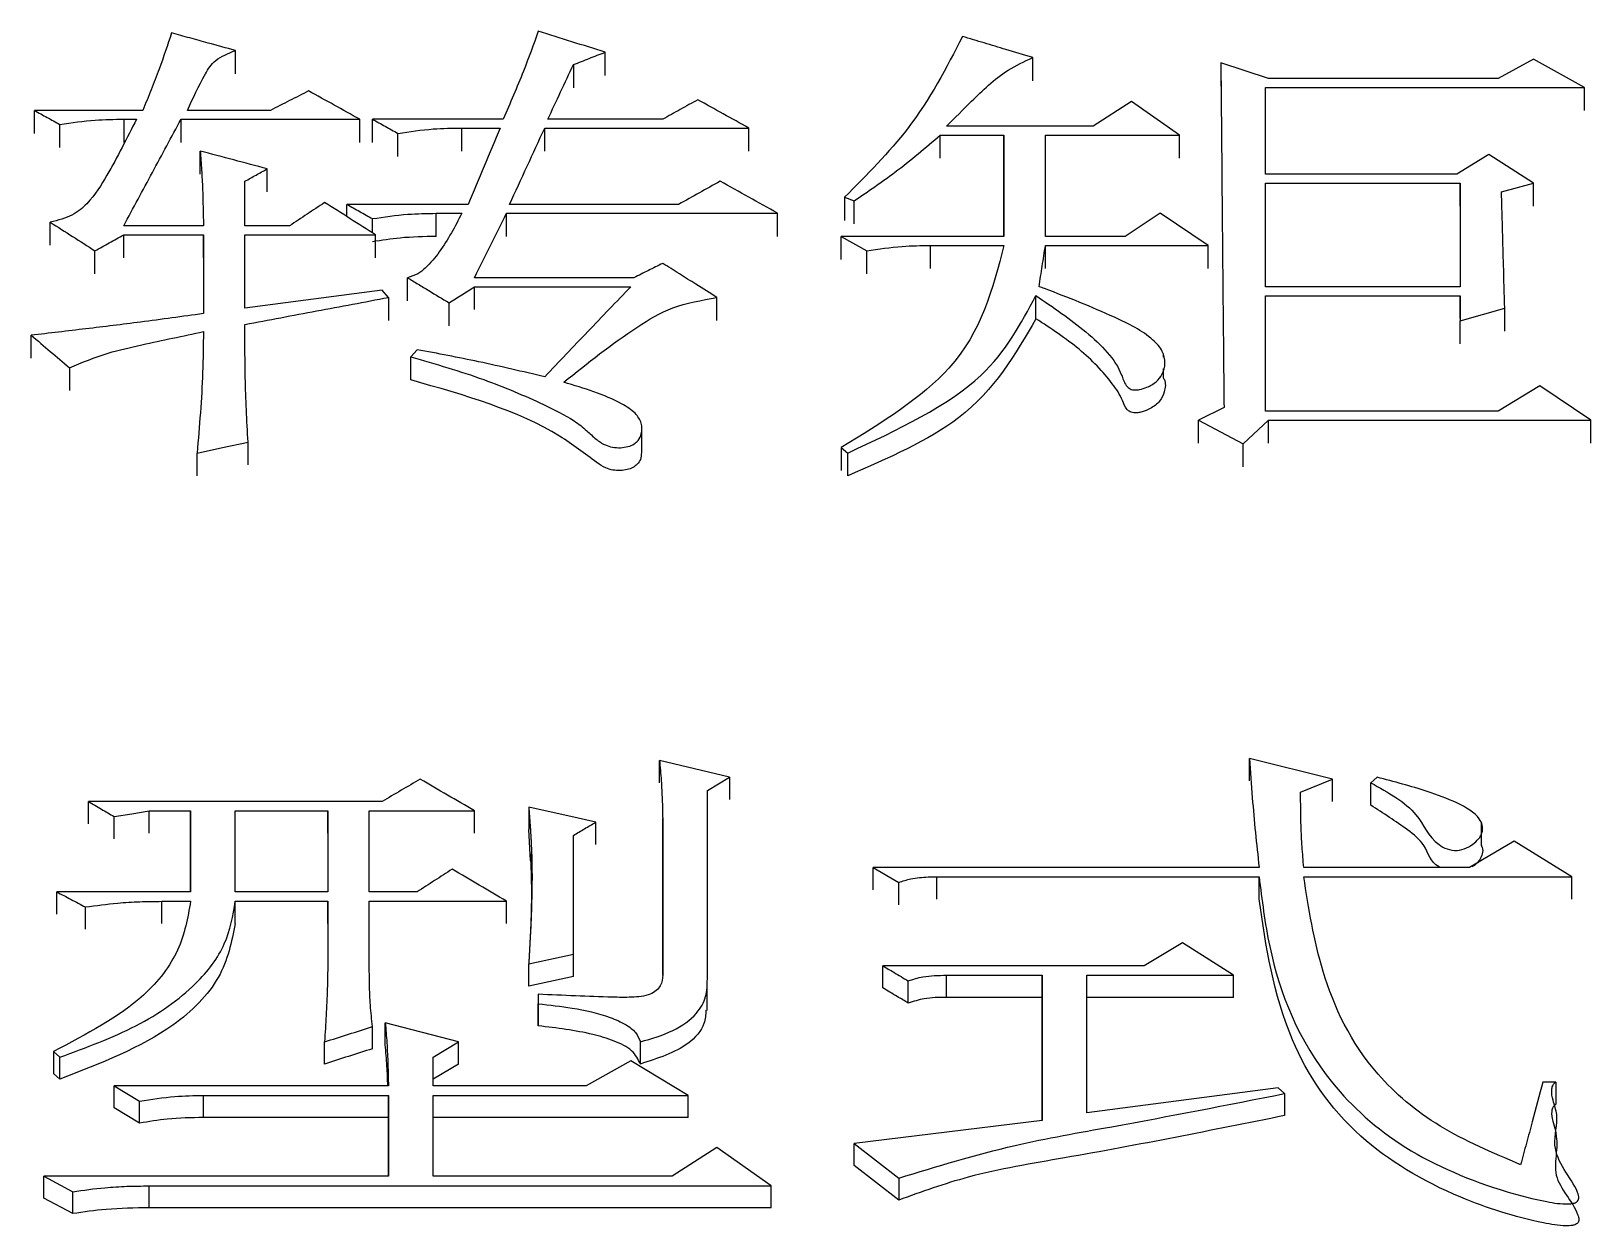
# Model space of a CAD drawing. Header units: millimetres. Extents: x 2003 to 4439, y 563 to 2285.
# Drawn here: x 2513.64 to 2518.93, y 2095.82 to 2099.87 of the extents above; entities that cross this region are included whole.
import ezdxf

# ---------------------------------------------------------------- set-up
doc = ezdxf.new("R2010")
doc.units = ezdxf.units.MM

msp = doc.modelspace()

# ---------------------------------------------------------------- linework, layer by layer
at = {"color": 7, "linetype": 'Continuous', "lineweight": 25}
for p, q in [((2514.3334, 2099.7246), (2514.3334, 2099.8034)), ((2515.5881, 2099.7186), (2515.5881, 2099.7975)), ((2515.48, 2099.7557), (2515.48, 2099.6769)), ((2517.0377, 2099.7007), (2517.0377, 2099.7795)), ((2517.8381, 2099.7079), (2517.6759, 2099.7616)), ((2517.6759, 2099.7616), (2517.6759, 2099.6829)), ((2518.736, 2099.7736), (2518.617, 2099.7079)), ((2518.909, 2099.678), (2518.736, 2099.7736)), ((2518.617, 2099.7079), (2517.8381, 2099.7079)), ((2517.373, 2099.6301), (2517.2432, 2099.5462)), ((2517.5353, 2099.5162), (2517.373, 2099.6301)), ((2517.8273, 2099.678), (2518.909, 2099.678)), ((2517.8273, 2099.3838), (2517.8273, 2099.678)), ((2518.909, 2099.5993), (2518.909, 2099.678)), ((2514.0196, 2099.6002), (2513.6518, 2099.6002)), ((2513.6518, 2099.5216), (2513.6518, 2099.6002)), ((2514.4523, 2099.6002), (2514.1711, 2099.6002)), ((2513.7384, 2099.4737), (2513.7384, 2099.5523)), ((2513.9547, 2099.5702), (2513.998, 2099.5702)), ((2513.9547, 2099.5702), (2513.9547, 2099.4917)), ((2514.1494, 2099.5702), (2514.7552, 2099.5702)), ((2514.7552, 2099.4917), (2514.7552, 2099.5702)), ((2515.242, 2099.5702), (2514.7985, 2099.5702)), ((2514.885, 2099.4437), (2514.885, 2099.5222)), ((2515.1013, 2099.5402), (2515.2312, 2099.5402)), ((2515.1013, 2099.4617), (2515.1013, 2099.5402)), ((2515.3826, 2099.5402), (2516.0749, 2099.5402)), ((2515.7828, 2099.5702), (2515.3934, 2099.5702)), ((2516.0749, 2099.4617), (2516.0749, 2099.5402)), ((2517.2432, 2099.5462), (2516.7456, 2099.5462)), ((2516.724, 2099.5162), (2516.9403, 2099.5162)), ((2516.724, 2099.4377), (2516.724, 2099.5162)), ((2516.9403, 2099.5162), (2516.9403, 2099.1722)), ((2516.9403, 2099.4377), (2516.9403, 2099.5162)), ((2517.0809, 2099.5162), (2517.5353, 2099.5162)), ((2517.0809, 2099.1722), (2517.0809, 2099.5162)), ((2517.5353, 2099.4377), (2517.5353, 2099.5162)), ((2514.2143, 2099.3837), (2514.2143, 2099.4621)), ((2516.9403, 2099.1722), (2516.9403, 2099.4372)), ((2518.5845, 2099.45), (2518.4764, 2099.3838)), ((2518.736, 2099.3536), (2518.5845, 2099.45)), ((2514.4415, 2099.3235), (2514.4415, 2099.4019)), ((2518.4764, 2099.3838), (2517.8273, 2099.3838)), ((2514.3658, 2099.2086), (2514.3658, 2099.3597)), ((2517.8273, 2099.3536), (2518.4872, 2099.3536)), ((2517.8273, 2099.002), (2517.8273, 2099.3536)), ((2518.4872, 2099.3536), (2518.4872, 2099.002)), ((2518.4872, 2099.2753), (2518.4872, 2099.3536)), ((2518.6278, 2099.3234), (2518.736, 2099.3536)), ((2518.736, 2099.2753), (2518.736, 2099.3536)), ((2515.123, 2099.2812), (2514.7119, 2099.2812)), ((2514.7119, 2099.2396), (2514.7119, 2099.2812)), ((2515.8369, 2099.2812), (2515.2636, 2099.2812)), ((2516.3994, 2099.3053), (2516.4319, 2099.2932)), ((2516.4319, 2099.215), (2516.4319, 2099.2932)), ((2513.7059, 2099.1426), (2513.7059, 2099.2207)), ((2514.2252, 2099.2086), (2513.9547, 2099.2086)), ((2514.5172, 2099.2086), (2514.3658, 2099.2086)), ((2514.7985, 2099.1851), (2514.7985, 2099.2328)), ((2515.0148, 2099.2509), (2515.1014, 2099.2509)), ((2515.0148, 2099.1728), (2515.0148, 2099.2509)), ((2515.2528, 2099.2509), (2516.1723, 2099.2509)), ((2515.2528, 2099.1727), (2515.2528, 2099.2509)), ((2516.1723, 2099.1727), (2516.1723, 2099.2509)), ((2517.4703, 2099.2509), (2517.3514, 2099.1722)), ((2517.6326, 2099.1418), (2517.4703, 2099.2509)), ((2513.9547, 2099.1783), (2514.2252, 2099.1783)), ((2513.9547, 2099.1002), (2513.9547, 2099.1783)), ((2514.2252, 2099.1783), (2514.2252, 2098.9106)), ((2514.2252, 2099.1002), (2514.2252, 2099.1783)), ((2514.3658, 2099.1783), (2514.8093, 2099.1783)), ((2514.3658, 2098.9289), (2514.3658, 2099.1783)), ((2514.8093, 2099.1002), (2514.8093, 2099.1783)), ((2516.3886, 2099.1722), (2516.4752, 2099.1236)), ((2516.9403, 2099.1722), (2516.3886, 2099.1722)), ((2517.3514, 2099.1722), (2517.0809, 2099.1722)), ((2513.8574, 2099.0456), (2513.8574, 2099.1237)), ((2516.4752, 2099.0456), (2516.4752, 2099.1236)), ((2516.6915, 2099.1418), (2516.9403, 2099.1418)), ((2516.6915, 2099.0638), (2516.6915, 2099.1418)), ((2517.0809, 2099.1418), (2517.6326, 2099.1418)), ((2517.6326, 2099.0638), (2517.6326, 2099.1418)), ((2514.9174, 2098.9542), (2514.9174, 2099.0325)), ((2515.6855, 2099.0325), (2515.1446, 2099.0325)), ((2515.1446, 2099.002), (2515.6747, 2099.002)), ((2518.4872, 2099.002), (2517.8273, 2099.002)), ((2514.8526, 2098.9655), (2514.8309, 2098.9899)), ((2514.8526, 2098.9655), (2514.8526, 2098.8876)), ((2515.0581, 2098.8694), (2515.0581, 2098.9472)), ((2515.9668, 2098.8876), (2515.9668, 2098.9654)), ((2517.0485, 2098.8934), (2517.0485, 2098.9717)), ((2517.8273, 2098.9715), (2518.4872, 2098.9715)), ((2517.8273, 2098.5794), (2517.8273, 2098.9715)), ((2518.4872, 2098.9715), (2518.4872, 2098.8861)), ((2518.4872, 2098.8937), (2518.4872, 2098.9715)), ((2518.4872, 2098.8861), (2518.6386, 2098.9288)), ((2518.6386, 2098.851), (2518.6386, 2098.9288)), ((2513.641, 2098.7595), (2513.641, 2098.8372)), ((2518.4872, 2098.8083), (2518.4872, 2098.8861)), ((2514.9499, 2098.7883), (2514.9283, 2098.7638)), ((2517.4815, 2098.7632), (2517.4815, 2098.7725)), ((2513.7707, 2098.7271), (2513.7707, 2098.6496)), ((2517.4815, 2098.6944), (2517.4815, 2098.724)), ((2518.7576, 2098.6655), (2518.617, 2098.5794)), ((2518.9307, 2098.5486), (2518.7576, 2098.6655)), ((2517.6867, 2098.5917), (2517.6002, 2098.5486)), ((2518.617, 2098.5794), (2517.8273, 2098.5794)), ((2515.7123, 2098.4392), (2515.7123, 2098.517)), ((2517.6002, 2098.4713), (2517.6002, 2098.5486)), ((2517.6002, 2098.5486), (2517.7516, 2098.4684)), ((2517.7516, 2098.4684), (2517.8381, 2098.5486)), ((2517.8381, 2098.4713), (2517.8381, 2098.5486)), ((2517.8381, 2098.5486), (2518.9307, 2098.5486)), ((2518.9307, 2098.4712), (2518.9307, 2098.5486)), ((2514.3766, 2098.3974), (2514.3766, 2098.4746)), ((2517.7516, 2098.3911), (2517.7516, 2098.4684)), ((2514.2035, 2098.3603), (2514.2035, 2098.4376)), ((2516.3886, 2098.4561), (2516.4103, 2098.4376)), ((2516.4103, 2098.3603), (2516.4103, 2098.4376)), ((2516.01, 2097.3376), (2515.772, 2097.3947)), ((2515.772, 2097.3186), (2515.772, 2097.3947)), ((2518.0545, 2097.3312), (2517.7732, 2097.401)), ((2517.7732, 2097.3249), (2517.7732, 2097.401)), ((2515.9343, 2097.2931), (2516.01, 2097.3376)), ((2516.01, 2097.3376), (2516.01, 2097.2616)), ((2517.9463, 2097.2868), (2518.0545, 2097.3312)), ((2518.0545, 2097.2552), (2518.0545, 2097.3312)), ((2518.1843, 2097.2424), (2518.1843, 2097.3185)), ((2515.9343, 2096.6529), (2515.9343, 2097.2931)), ((2513.9223, 2097.1282), (2513.9223, 2097.2041)), ((2514.0413, 2097.2232), (2514.1819, 2097.2232)), ((2514.0413, 2097.1473), (2514.0413, 2097.2232)), ((2514.1819, 2097.2232), (2514.1819, 2096.9486)), ((2514.1819, 2097.1473), (2514.1819, 2097.2232)), ((2514.3333, 2097.2232), (2514.647, 2097.2232)), ((2514.3333, 2096.9486), (2514.3333, 2097.2232)), ((2514.647, 2097.2232), (2514.6471, 2096.9486)), ((2514.647, 2097.1473), (2514.647, 2097.2232)), ((2514.7877, 2097.2232), (2515.1446, 2097.2232)), ((2514.7877, 2096.9486), (2514.7877, 2097.2232)), ((2515.1446, 2097.1473), (2515.1446, 2097.2232)), ((2515.3285, 2097.2359), (2515.3285, 2097.1599)), ((2515.7829, 2097.1977), (2515.7829, 2096.6658)), ((2515.7829, 2097.1218), (2515.7829, 2097.1977)), ((2514.1819, 2096.9486), (2514.1819, 2097.1472)), ((2515.3343, 2097.0556), (2515.3285, 2097.1599)), ((2515.5557, 2097.1091), (2515.5557, 2097.185)), ((2518.5603, 2097.1061), (2518.5603, 2097.1824)), ((2515.7829, 2096.6658), (2515.7829, 2097.1218)), ((2518.6711, 2097.1212), (2518.5196, 2097.0318)), ((2518.8658, 2096.9998), (2518.6711, 2097.1212)), ((2516.4968, 2097.0318), (2516.5833, 2096.9806)), ((2517.8057, 2097.0318), (2516.4968, 2097.0318)), ((2516.4968, 2096.9561), (2516.4968, 2097.0318)), ((2516.7132, 2096.9998), (2517.8057, 2096.9998)), ((2516.7132, 2096.9242), (2516.7132, 2096.9998)), ((2517.8057, 2096.9241), (2517.8057, 2096.9998)), ((2518.5196, 2097.0318), (2517.9571, 2097.0318)), ((2517.9572, 2096.9998), (2518.8658, 2096.9998)), ((2518.8658, 2096.9241), (2518.8658, 2096.9998)), ((2514.1819, 2096.9486), (2513.7276, 2096.9486)), ((2513.7276, 2096.873), (2513.7276, 2096.9486)), ((2514.6471, 2096.9486), (2514.3333, 2096.9486)), ((2514.9499, 2096.9486), (2514.7877, 2096.9486)), ((2516.5833, 2096.905), (2516.5833, 2096.9806)), ((2513.8249, 2096.8218), (2513.8249, 2096.8973)), ((2514.0846, 2096.9166), (2514.1819, 2096.9166)), ((2514.0846, 2096.841), (2514.0846, 2096.9166)), ((2514.3333, 2096.9166), (2514.6471, 2096.9166)), ((2514.3333, 2096.841), (2514.3333, 2096.9166)), ((2514.6471, 2096.9166), (2514.6471, 2096.7045)), ((2514.6471, 2096.841), (2514.6471, 2096.9166)), ((2514.7877, 2096.9166), (2515.2528, 2096.9166)), ((2514.7877, 2096.7045), (2514.7877, 2096.9166)), ((2515.2528, 2096.841), (2515.2528, 2096.9166)), ((2517.5461, 2096.7753), (2517.4163, 2096.698)), ((2517.7192, 2096.6658), (2517.5461, 2096.7753)), ((2515.3285, 2096.7045), (2515.48, 2096.7367)), ((2515.48, 2096.6613), (2515.48, 2096.7367)), ((2515.3285, 2096.6292), (2515.3285, 2096.7045)), ((2516.5293, 2096.6227), (2516.5293, 2096.698)), ((2516.7456, 2096.6658), (2517.0701, 2096.6658)), ((2516.7456, 2096.5906), (2516.7456, 2096.6658)), ((2517.0701, 2096.6658), (2517.0701, 2096.1731)), ((2517.0701, 2096.5906), (2517.0701, 2096.6658)), ((2517.2216, 2096.6658), (2517.7192, 2096.6658)), ((2517.2216, 2096.1992), (2517.2216, 2096.6658)), ((2517.7192, 2096.5905), (2517.7192, 2096.6658)), ((2515.48, 2096.6613), (2515.3285, 2096.6292)), ((2515.9337, 2096.5465), (2515.9337, 2096.6217)), ((2515.361, 2096.6013), (2515.361, 2096.569)), ((2515.361, 2096.6013), (2515.361, 2096.5261)), ((2515.361, 2096.4939), (2515.361, 2096.569)), ((2517.0701, 2096.5906), (2516.7456, 2096.5906)), ((2517.0701, 2096.1731), (2517.0701, 2096.5906)), ((2517.7192, 2096.5905), (2517.2216, 2096.5906)), ((2514.7985, 2096.4164), (2514.7985, 2096.4914)), ((2515.0906, 2096.4396), (2514.8418, 2096.5044)), ((2514.8418, 2096.4293), (2514.8418, 2096.5044)), ((2513.7168, 2096.4072), (2513.7384, 2096.3878)), ((2513.7168, 2096.4072), (2513.7168, 2096.3323)), ((2514.6362, 2096.3646), (2514.6362, 2096.4396)), ((2515.004, 2096.3877), (2515.0906, 2096.4396)), ((2515.0906, 2096.3646), (2515.0906, 2096.4396)), ((2515.7072, 2096.3646), (2515.7072, 2096.4396)), ((2515.004, 2096.2903), (2515.004, 2096.3877)), ((2515.0906, 2096.3646), (2515.004, 2096.3128)), ((2515.6747, 2096.3748), (2515.5233, 2096.2903)), ((2515.8694, 2096.2578), (2515.6747, 2096.3748)), ((2518.8117, 2096.3033), (2518.7685, 2096.3033)), ((2518.8117, 2096.3033), (2518.8117, 2096.2285)), ((2513.9223, 2096.2903), (2514.0088, 2096.2383)), ((2514.8526, 2096.2903), (2513.9223, 2096.2903)), ((2514.2252, 2096.2578), (2514.8526, 2096.2578)), ((2514.2252, 2096.1831), (2514.2252, 2096.2578)), ((2514.8526, 2096.2578), (2514.8526, 2095.9837)), ((2514.8526, 2096.1831), (2514.8526, 2096.2578)), ((2515.5233, 2096.2903), (2515.004, 2096.2903)), ((2515.004, 2096.2578), (2515.8694, 2096.2578)), ((2515.004, 2095.9837), (2515.004, 2096.2578)), ((2515.8694, 2096.1831), (2515.8694, 2096.2578)), ((2517.8706, 2096.2838), (2517.2216, 2096.1992)), ((2517.8923, 2096.2643), (2517.8706, 2096.2838)), ((2517.8923, 2096.2643), (2517.8923, 2096.1895)), ((2514.0088, 2096.1636), (2513.9223, 2096.2156)), ((2514.0088, 2096.1636), (2514.0088, 2096.2383)), ((2514.8526, 2096.1831), (2514.2252, 2096.1831)), ((2514.8526, 2095.9837), (2514.8526, 2096.1831)), ((2515.8694, 2096.1831), (2515.004, 2096.1831)), ((2517.0701, 2096.1731), (2516.4319, 2096.0948)), ((2516.4319, 2096.0203), (2516.4319, 2096.0948)), ((2516.4319, 2096.0948), (2516.5833, 2095.9772)), ((2515.9668, 2096.0818), (2515.8153, 2095.9837)), ((2516.1507, 2095.951), (2515.9668, 2096.0818)), ((2513.6843, 2095.9837), (2513.7817, 2095.9314)), ((2514.8526, 2095.9837), (2513.6843, 2095.9837)), ((2515.8153, 2095.9837), (2515.004, 2095.9837)), ((2516.5833, 2095.9028), (2516.4319, 2096.0203)), ((2513.7817, 2095.857), (2513.7817, 2095.9314)), ((2514.0413, 2095.8767), (2514.0413, 2095.951)), ((2514.0413, 2095.951), (2516.1507, 2095.951)), ((2516.1507, 2095.8767), (2516.1507, 2095.951)), ((2516.5833, 2095.9772), (2516.5833, 2095.9028)), ((2513.7817, 2095.857), (2513.6843, 2095.9094)), ((2516.1507, 2095.8767), (2514.0413, 2095.8767))]:
    msp.add_line(p, q, dxfattribs=at)
at = {"color": 7, "linetype": 'Continuous', "lineweight": 25, "flags": 128}
for points in [[(2514.1494, 2099.4917), (2514.1494, 2099.5112), (2514.1494, 2099.5312), (2514.1494, 2099.5702)], [(2514.7985, 2099.4917), (2514.7985, 2099.5112), (2514.7985, 2099.5311), (2514.7985, 2099.5702)], [(2515.3826, 2099.4617), (2515.3826, 2099.4812), (2515.3826, 2099.5011), (2515.3826, 2099.5402)], [(2516.3994, 2099.3053), (2516.3994, 2099.275), (2516.3994, 2099.2508), (2516.3994, 2099.2271)], [(2516.3886, 2099.0941), (2516.3886, 2099.1133), (2516.3886, 2099.1329), (2516.3886, 2099.1722)], [(2517.0809, 2099.0638), (2517.0809, 2099.0835), (2517.0809, 2099.1037), (2517.0809, 2099.1418)], [(2515.1446, 2098.9241), (2515.1446, 2098.9435), (2515.1446, 2098.9633), (2515.1446, 2099.002)], [(2514.8309, 2098.9899), (2514.5984, 2098.9594), (2514.3658, 2098.9289)], [(2514.9283, 2098.6861), (2514.9283, 2098.7053), (2514.9283, 2098.7248), (2514.9283, 2098.7443), (2514.9283, 2098.7638)], [(2514.2035, 2098.4376), (2514.2901, 2098.4561), (2514.3766, 2098.4746)], [(2516.3886, 2098.4561), (2516.3886, 2098.4278), (2516.3886, 2098.4032), (2516.3886, 2098.3788)], [(2518.2059, 2097.3376), (2518.1951, 2097.3281), (2518.1843, 2097.3185)], [(2514.8309, 2097.255), (2514.3333, 2097.255), (2513.8358, 2097.255)], [(2513.8358, 2097.1791), (2513.8358, 2097.198), (2513.8358, 2097.217), (2513.8358, 2097.255)], [(2513.9223, 2097.2041), (2513.9818, 2097.2136), (2514.0413, 2097.2232)], [(2515.5557, 2097.185), (2515.4612, 2097.2062), (2515.3949, 2097.221), (2515.3285, 2097.2359)], [(2517.4163, 2096.698), (2516.9728, 2096.698), (2516.5293, 2096.698)], [(2516.6158, 2096.5712), (2516.6158, 2096.6089), (2516.6158, 2096.6465)], [(2513.7384, 2096.3129), (2513.7384, 2096.3406), (2513.7384, 2096.3642), (2513.7384, 2096.3878)], [(2513.7168, 2096.3323), (2513.7276, 2096.3226), (2513.7384, 2096.3129)], [(2513.9223, 2096.2156), (2513.9223, 2096.2343), (2513.9223, 2096.253), (2513.9223, 2096.2903)], [(2513.6843, 2095.9094), (2513.6843, 2095.928), (2513.6843, 2095.9466), (2513.6843, 2095.9837)]]:
    msp.add_lwpolyline(points, dxfattribs=at)
at = {"color": 7, "linetype": 'Continuous', "lineweight": 25}
for points, knots in [([(2514.117, 2099.863), (2514.1035, 2099.8221), (2514.0823, 2099.7578), (2514.0482, 2099.6704), (2514.0291, 2099.6236), (2514.0196, 2099.6002)], [0, 0, 0, 0, 0.465077, 0.732515, 1, 1, 1, 1]), ([(2514.3334, 2099.8034), (2514.3027, 2099.8119), (2514.2513, 2099.826), (2514.1792, 2099.8459), (2514.1377, 2099.8573), (2514.117, 2099.863)], [0, 0, 0, 0, 0.425233, 0.712616, 1, 1, 1, 1]), ([(2515.361, 2099.8689), (2515.3446, 2099.8238), (2515.3184, 2099.7514), (2515.2771, 2099.6519), (2515.2537, 2099.5975), (2515.242, 2099.5702)], [0, 0, 0, 0, 0.452168, 0.726066, 1, 1, 1, 1]), ([(2515.5881, 2099.7975), (2515.5503, 2099.8094), (2515.4746, 2099.8332), (2515.3988, 2099.857), (2515.361, 2099.8689)], [0, 0, 0, 0, 0.499999, 1, 1, 1, 1]), ([(2516.7995, 2099.8511), (2516.745, 2099.7447), (2516.647, 2099.5538), (2516.4754, 2099.3816), (2516.3994, 2099.3053)], [0, 0, 0, 0, 0.556947, 1, 1, 1, 1]), ([(2517.0377, 2099.7795), (2517.0075, 2099.7886), (2516.9527, 2099.8051), (2516.8733, 2099.8289), (2516.8242, 2099.8437), (2516.7996, 2099.8511)], [0, 0, 0, 0, 0.380374, 0.690187, 1, 1, 1, 1]), ([(2514.1711, 2099.6002), (2514.1898, 2099.6413), (2514.216, 2099.6986), (2514.2609, 2099.7737), (2514.309, 2099.7934), (2514.3334, 2099.8034)], [0, 0, 0, 0, 0.554938, 0.774738, 1, 1, 1, 1]), ([(2515.48, 2099.7557), (2515.498, 2099.7627), (2515.534, 2099.7766), (2515.5701, 2099.7905), (2515.5881, 2099.7975)], [0, 0, 0, 0, 0.499998, 1, 1, 1, 1]), ([(2515.3934, 2099.5702), (2515.4078, 2099.6012), (2515.4367, 2099.6631), (2515.4655, 2099.7249), (2515.48, 2099.7557)], [0, 0, 0, 0, 0.499999, 1, 1, 1, 1]), ([(2516.7456, 2099.5462), (2516.7737, 2099.5747), (2516.8201, 2099.6218), (2516.8872, 2099.6863), (2516.9518, 2099.7391), (2517.0089, 2099.766), (2517.0377, 2099.7795)], [0, 0, 0, 0, 0.336864, 0.555373, 0.775639, 1, 1, 1, 1]), ([(2517.6759, 2099.7616), (2517.6765, 2099.6968), (2517.6777, 2099.5671), (2517.6793, 2099.3713), (2517.6807, 2099.2072), (2517.6822, 2099.0425), (2517.6836, 2098.8961), (2517.6853, 2098.7348), (2517.6862, 2098.6394), (2517.6867, 2098.5917)], [0, 0, 0, 0, 0.168661, 0.337321, 0.505982, 0.590312, 0.758972, 0.879486, 1, 1, 1, 1]), ([(2514.5821, 2099.6661), (2514.5605, 2099.6551), (2514.5172, 2099.6332), (2514.474, 2099.6112), (2514.4523, 2099.6002)], [0, 0, 0, 0, 0.4999982, 1, 1, 1, 1]), ([(2514.7552, 2099.5702), (2514.7264, 2099.5862), (2514.6687, 2099.6182), (2514.611, 2099.6501), (2514.5821, 2099.6661)], [0, 0, 0, 0, 0.5, 1, 1, 1, 1]), ([(2515.9018, 2099.6361), (2515.882, 2099.6252), (2515.8423, 2099.6032), (2515.8027, 2099.5812), (2515.7828, 2099.5702)], [0, 0, 0, 0, 0.499998, 1, 1, 1, 1]), ([(2516.0749, 2099.5402), (2516.0461, 2099.5562), (2515.9884, 2099.5882), (2515.9307, 2099.6202), (2515.9018, 2099.6361)], [0, 0, 0, 0, 0.5, 1, 1, 1, 1]), ([(2513.6518, 2099.6002), (2513.6663, 2099.5922), (2513.6951, 2099.5763), (2513.724, 2099.5603), (2513.7384, 2099.5523)], [0, 0, 0, 0, 0.5, 1, 1, 1, 1]), ([(2513.998, 2099.5702), (2513.966, 2099.5065), (2513.9173, 2099.4095), (2513.8492, 2099.2989), (2513.7835, 2099.2406), (2513.732, 2099.2274), (2513.7059, 2099.2207)], [0, 0, 0, 0, 0.493627, 0.751972, 0.874128, 1, 1, 1, 1]), ([(2513.7384, 2099.5523), (2513.7781, 2099.5582), (2513.8493, 2099.5689), (2513.9224, 2099.5698), (2513.9547, 2099.5702)], [0, 0, 0, 0, 0.558835, 1, 1, 1, 1]), ([(2513.9547, 2099.2086), (2513.9872, 2099.2691), (2514.0521, 2099.3901), (2514.117, 2099.5102), (2514.1494, 2099.5702)], [0, 0, 0, 0, 0.5, 1, 1, 1, 1]), ([(2514.7985, 2099.5702), (2514.8129, 2099.5622), (2514.8417, 2099.5462), (2514.8706, 2099.5302), (2514.885, 2099.5222)], [0, 0, 0, 0, 0.5, 1, 1, 1, 1]), ([(2514.885, 2099.5222), (2514.9248, 2099.5282), (2514.9959, 2099.5389), (2515.0691, 2099.5398), (2515.1013, 2099.5402)], [0, 0, 0, 0, 0.558835, 1, 1, 1, 1]), ([(2515.2312, 2099.5402), (2515.2131, 2099.4972), (2515.1771, 2099.411), (2515.141, 2099.3245), (2515.123, 2099.2812)], [0, 0, 0, 0, 0.5, 1, 1, 1, 1]), ([(2515.2636, 2099.2812), (2515.2835, 2099.3245), (2515.3231, 2099.411), (2515.3628, 2099.4972), (2515.3826, 2099.5402)], [0, 0, 0, 0, 0.5, 1, 1, 1, 1]), ([(2516.4319, 2099.2932), (2516.479, 2099.3251), (2516.5547, 2099.3765), (2516.6494, 2099.4523), (2516.6991, 2099.4949), (2516.724, 2099.5162)], [0, 0, 0, 0, 0.450179, 0.724893, 1, 1, 1, 1]), ([(2514.2143, 2099.4621), (2514.2159, 2099.4407), (2514.2191, 2099.3977), (2514.2235, 2099.3133), (2514.2245, 2099.2501), (2514.2252, 2099.2086)], [0, 0, 0, 0, 0.254777, 0.5095604, 1, 1, 1, 1]), ([(2514.4415, 2099.4019), (2514.4036, 2099.4119), (2514.3279, 2099.432), (2514.2522, 2099.4521), (2514.2143, 2099.4621)], [0, 0, 0, 0, 0.499999, 1, 1, 1, 1]), ([(2514.3658, 2099.3597), (2514.3784, 2099.3667), (2514.4036, 2099.3808), (2514.4289, 2099.3949), (2514.4415, 2099.4019)], [0, 0, 0, 0, 0.5000006, 1, 1, 1, 1]), ([(2515.9776, 2099.3597), (2515.9541, 2099.3466), (2515.9072, 2099.3204), (2515.8604, 2099.2943), (2515.8369, 2099.2812)], [0, 0, 0, 0, 0.499999, 1, 1, 1, 1]), ([(2516.1723, 2099.2509), (2516.1398, 2099.2691), (2516.0749, 2099.3054), (2516.01, 2099.3416), (2515.9776, 2099.3597)], [0, 0, 0, 0, 0.5, 1, 1, 1, 1]), ([(2518.6386, 2098.9288), (2518.6373, 2098.9777), (2518.6359, 2099.0296), (2518.6344, 2099.0844), (2518.634, 2099.0966), (2518.6337, 2099.1087), (2518.6334, 2099.1209), (2518.633, 2099.1331), (2518.6327, 2099.1452), (2518.6323, 2099.1604), (2518.632, 2099.1725), (2518.6316, 2099.1847), (2518.6313, 2099.1968), (2518.631, 2099.209), (2518.6304, 2099.2302), (2518.6293, 2099.2674), (2518.6284, 2099.3014), (2518.6278, 2099.3234)], [0, 0, 0, 0, 0.369844, 0.392959, 0.416074, 0.462305, 0.48542, 0.508535, 0.554765, 0.577881, 0.624111, 0.647226, 0.670342, 0.716572, 0.739687, 0.832148, 1, 1, 1, 1]), ([(2514.6362, 2099.2872), (2514.6164, 2099.2741), (2514.5767, 2099.2479), (2514.5371, 2099.2217), (2514.5172, 2099.2086)], [0, 0, 0, 0, 0.499998, 1, 1, 1, 1]), ([(2514.8093, 2099.1783), (2514.7804, 2099.1964), (2514.7228, 2099.2328), (2514.6651, 2099.2691), (2514.6362, 2099.2872)], [0, 0, 0, 0, 0.5, 1, 1, 1, 1]), ([(2514.7119, 2099.2812), (2514.7264, 2099.2731), (2514.7552, 2099.257), (2514.7841, 2099.2408), (2514.7985, 2099.2328)], [0, 0, 0, 0, 0.5, 1, 1, 1, 1]), ([(2513.7059, 2099.2207), (2513.7311, 2099.2045), (2513.7816, 2099.1722), (2513.8321, 2099.1399), (2513.8574, 2099.1237)], [0, 0, 0, 0, 0.5, 1, 1, 1, 1]), ([(2514.7985, 2099.2328), (2514.8382, 2099.2388), (2514.9094, 2099.2496), (2514.9825, 2099.2505), (2515.0148, 2099.2509)], [0, 0, 0, 0, 0.558835, 1, 1, 1, 1]), ([(2515.1014, 2099.2509), (2515.0785, 2099.2065), (2515.0455, 2099.1424), (2514.9898, 2099.0754), (2514.9543, 2099.0441), (2514.9298, 2099.0364), (2514.9174, 2099.0325)], [0, 0, 0, 0, 0.554179, 0.800397, 0.899211, 1, 1, 1, 1]), ([(2515.1446, 2099.0325), (2515.1627, 2099.069), (2515.1987, 2099.1419), (2515.2348, 2099.2146), (2515.2528, 2099.2509)], [0, 0, 0, 0, 0.5000003, 1, 1, 1, 1]), ([(2513.8574, 2099.1237), (2513.8736, 2099.1328), (2513.906, 2099.151), (2513.9385, 2099.1692), (2513.9547, 2099.1783)], [0, 0, 0, 0, 0.500002, 1, 1, 1, 1]), ([(2515.0148, 2099.1723), (2514.9737, 2099.1716), (2514.9005, 2099.1703), (2514.8296, 2099.1591), (2514.7985, 2099.1542)], [0, 0, 0, 0, 0.561085, 1, 1, 1, 1]), ([(2516.9403, 2099.1418), (2516.9022, 2098.9954), (2516.8332, 2098.7301), (2516.5262, 2098.5409), (2516.3886, 2098.4561)], [0, 0, 0, 0, 0.551707, 1, 1, 1, 1]), ([(2516.4752, 2099.1236), (2516.5149, 2099.1297), (2516.5861, 2099.1405), (2516.6592, 2099.1414), (2516.6915, 2099.1418)], [0, 0, 0, 0, 0.558835, 1, 1, 1, 1]), ([(2517.0593, 2099.002), (2517.0629, 2099.0253), (2517.0683, 2099.0603), (2517.0755, 2099.1069), (2517.0791, 2099.1302), (2517.0809, 2099.1418)], [0, 0, 0, 0, 0.499999, 0.749999, 1, 1, 1, 1]), ([(2515.7829, 2099.0811), (2515.7666, 2099.073), (2515.7342, 2099.0568), (2515.7017, 2099.0406), (2515.6855, 2099.0325)], [0, 0, 0, 0, 0.5, 1, 1, 1, 1]), ([(2515.9668, 2098.9654), (2515.9431, 2098.9803), (2515.9006, 2099.0071), (2515.8393, 2099.0457), (2515.8017, 2099.0693), (2515.7829, 2099.0811)], [0, 0, 0, 0, 0.386049, 0.693024, 1, 1, 1, 1]), ([(2514.9174, 2099.0325), (2514.9295, 2099.0252), (2514.9536, 2099.0106), (2515.0005, 2098.9822), (2515.0353, 2098.961), (2515.0581, 2098.9472)], [0, 0, 0, 0, 0.257094, 0.514188, 1, 1, 1, 1]), ([(2515.0581, 2098.9472), (2515.0725, 2098.9563), (2515.1014, 2098.9746), (2515.1302, 2098.9929), (2515.1446, 2099.002)], [0, 0, 0, 0, 0.500001, 1, 1, 1, 1]), ([(2515.6747, 2099.002), (2515.626, 2098.9512), (2515.5286, 2098.8496), (2515.4313, 2098.7474), (2515.3826, 2098.6963)], [0, 0, 0, 0, 0.5, 1, 1, 1, 1]), ([(2517.0486, 2098.9716), (2517.1071, 2098.9319), (2517.2245, 2098.852), (2517.329, 2098.7453), (2517.3477, 2098.6756), (2517.3602, 2098.6602), (2517.3676, 2098.6549), (2517.3762, 2098.6522), (2517.3872, 2098.6513), (2517.4043, 2098.6532), (2517.43, 2098.6618), (2517.4582, 2098.6786), (2517.4811, 2098.707), (2517.489, 2098.7428), (2517.4807, 2098.7846), (2517.4292, 2098.8431), (2517.2877, 2098.9137), (2517.153, 2098.9676), (2517.0653, 2098.9998), (2517.0593, 2099.002)], [0, 0, 0, 0, 0.181627, 0.364877, 0.405345, 0.414708, 0.422096, 0.428255, 0.434387, 0.44497, 0.464039, 0.494559, 0.524876, 0.568261, 0.613388, 0.663291, 0.787095, 0.985392, 1, 1, 1, 1]), ([(2514.3658, 2098.8739), (2514.4469, 2098.8892), (2514.6092, 2098.9197), (2514.7714, 2098.9502), (2514.8526, 2098.9655)], [0, 0, 0, 0, 0.5, 1, 1, 1, 1]), ([(2515.4475, 2098.6779), (2515.5276, 2098.7421), (2515.6395, 2098.8319), (2515.8119, 2098.9372), (2515.9147, 2098.9559), (2515.9668, 2098.9654)], [0, 0, 0, 0, 0.5534418, 0.7739919, 1, 1, 1, 1]), ([(2516.4103, 2098.4376), (2516.5807, 2098.5171), (2516.8811, 2098.6573), (2516.9979, 2098.8767), (2517.0485, 2098.9716)], [0, 0, 0, 0, 0.56753, 1, 1, 1, 1]), ([(2514.2252, 2098.9106), (2514.1541, 2098.9008), (2514.0215, 2098.8827), (2513.8267, 2098.8587), (2513.7029, 2098.8444), (2513.641, 2098.8372)], [0, 0, 0, 0, 0.366425, 0.683185, 1, 1, 1, 1]), ([(2517.0485, 2098.8933), (2516.9791, 2098.7726), (2516.8529, 2098.5531), (2516.5476, 2098.4199), (2516.4103, 2098.36)], [0, 0, 0, 0, 0.550182, 1, 1, 1, 1]), ([(2517.4801, 2098.6937), (2517.4813, 2098.6917), (2517.4903, 2098.6763), (2517.4865, 2098.648), (2517.4716, 2098.613), (2517.4424, 2098.5899), (2517.4143, 2098.5782), (2517.3949, 2098.574), (2517.3822, 2098.5735), (2517.372, 2098.5754), (2517.3633, 2098.5796), (2517.3504, 2098.5926), (2517.3407, 2098.6261), (2517.293, 2098.6962), (2517.201, 2098.7934), (2517.0997, 2098.8599), (2517.0486, 2098.8934)], [0, 0, 0, 0, 0.011858, 0.091048, 0.151077, 0.211612, 0.249381, 0.267413, 0.282269, 0.292853, 0.30347, 0.319788, 0.376545, 0.489461, 0.742393, 1, 1, 1, 1]), ([(2513.641, 2098.8372), (2513.6626, 2098.8189), (2513.7058, 2098.7823), (2513.7491, 2098.7455), (2513.7707, 2098.7271)], [0, 0, 0, 0, 0.5, 1, 1, 1, 1]), ([(2513.7707, 2098.7271), (2513.8134, 2098.7448), (2513.8906, 2098.7767), (2514.0472, 2098.8118), (2514.1556, 2098.8347), (2514.2252, 2098.8495)], [0, 0, 0, 0, 0.308167, 0.555958, 1, 1, 1, 1]), ([(2514.2252, 2098.8495), (2514.2247, 2098.8033), (2514.2237, 2098.7119), (2514.2154, 2098.5746), (2514.2075, 2098.4832), (2514.2035, 2098.4376)], [0, 0, 0, 0, 0.337206, 0.668546, 1, 1, 1, 1]), ([(2514.3766, 2098.4746), (2514.3726, 2098.5476), (2514.3685, 2098.6225), (2514.367, 2098.699), (2514.3669, 2098.7046), (2514.3668, 2098.7103), (2514.3667, 2098.7159), (2514.3667, 2098.7216), (2514.3666, 2098.7272), (2514.3665, 2098.7329), (2514.3664, 2098.7385), (2514.3663, 2098.7461), (2514.3663, 2098.7536), (2514.3662, 2098.7611), (2514.3662, 2098.7668), (2514.3661, 2098.7724), (2514.3661, 2098.7781), (2514.366, 2098.7837), (2514.366, 2098.7894), (2514.366, 2098.795), (2514.3659, 2098.8025), (2514.3659, 2098.81), (2514.3659, 2098.8176), (2514.3659, 2098.8232), (2514.3659, 2098.8288), (2514.3658, 2098.8345), (2514.3658, 2098.8401), (2514.3658, 2098.8458), (2514.3658, 2098.8514), (2514.3658, 2098.857), (2514.3658, 2098.8645), (2514.3658, 2098.8702), (2514.3658, 2098.8739)], [0, 0, 0, 0, 0.54643, 0.560604, 0.574777, 0.588951, 0.603124, 0.617298, 0.631471, 0.645645, 0.659818, 0.673992, 0.702339, 0.716512, 0.730686, 0.744859, 0.759033, 0.773206, 0.78738, 0.801553, 0.815726, 0.844073, 0.858247, 0.87242, 0.886594, 0.900767, 0.914941, 0.929114, 0.943288, 0.957461, 0.971635, 1, 1, 1, 1]), ([(2515.3826, 2098.6963), (2515.3454, 2098.705), (2515.2709, 2098.7225), (2515.1274, 2098.7547), (2515.0196, 2098.7751), (2514.9499, 2098.7883)], [0, 0, 0, 0, 0.260983, 0.521979, 1, 1, 1, 1]), ([(2514.9283, 2098.7638), (2515.0122, 2098.7396), (2515.1701, 2098.6941), (2515.3508, 2098.6165), (2515.4693, 2098.5585), (2515.5239, 2098.5159), (2515.5538, 2098.4861), (2515.5826, 2098.4661), (2515.6122, 2098.4566), (2515.6394, 2098.4548), (2515.6654, 2098.4586), (2515.6866, 2098.4676), (2515.7029, 2098.4827), (2515.7135, 2098.5068), (2515.7132, 2098.5392), (2515.6906, 2098.576), (2515.6065, 2098.6298), (2515.5166, 2098.657), (2515.4475, 2098.6779)], [0, 0, 0, 0, 0.197358, 0.371625, 0.468384, 0.517135, 0.556849, 0.588366, 0.607485, 0.626642, 0.645535, 0.663735, 0.679959, 0.706516, 0.74747, 0.788159, 0.837188, 1, 1, 1, 1]), ([(2515.7106, 2098.4389), (2515.7103, 2098.4312), (2515.7098, 2098.4176), (2515.6985, 2098.4002), (2515.6828, 2098.3879), (2515.6623, 2098.3805), (2515.6386, 2098.3774), (2515.6132, 2098.3789), (2515.5844, 2098.3876), (2515.5263, 2098.4287), (2515.3545, 2098.564), (2515.1117, 2098.6334), (2514.9283, 2098.6858)], [0, 0, 0, 0, 0.036286, 0.063911, 0.086825, 0.10978, 0.132692, 0.158074, 0.184397, 0.225607, 0.415046, 1, 1, 1, 1]), ([(2515.772, 2097.3947), (2515.7741, 2097.3718), (2515.7782, 2097.3276), (2515.7814, 2097.262), (2515.7824, 2097.2191), (2515.7829, 2097.1977)], [0, 0, 0, 0, 0.349385, 0.674644, 1, 1, 1, 1]), ([(2517.7732, 2097.401), (2517.7762, 2097.3568), (2517.7817, 2097.2733), (2517.7928, 2097.1502), (2517.8014, 2097.0712), (2517.8057, 2097.0318)], [0, 0, 0, 0, 0.3604321, 0.6801926, 1, 1, 1, 1]), ([(2514.9608, 2097.3313), (2514.9391, 2097.3186), (2514.8958, 2097.2932), (2514.8526, 2097.2677), (2514.8309, 2097.255)], [0, 0, 0, 0, 0.499998, 1, 1, 1, 1]), ([(2515.1446, 2097.2232), (2515.114, 2097.2412), (2515.0527, 2097.2773), (2514.9914, 2097.3133), (2514.9608, 2097.3313)], [0, 0, 0, 0, 0.5, 1, 1, 1, 1]), ([(2518.1843, 2097.3185), (2518.2434, 2097.286), (2518.3477, 2097.2284), (2518.3804, 2097.1291), (2518.4415, 2097.0928), (2518.4776, 2097.0865), (2518.5112, 2097.097), (2518.5361, 2097.1135), (2518.5551, 2097.1327), (2518.5645, 2097.1539), (2518.5639, 2097.1757), (2518.5455, 2097.2134), (2518.4763, 2097.2535), (2518.3571, 2097.2977), (2518.2634, 2097.3224), (2518.2059, 2097.3376)], [0, 0, 0, 0, 0.207899, 0.367255, 0.399925, 0.431308, 0.463075, 0.497006, 0.528572, 0.558381, 0.588718, 0.619577, 0.72297, 0.829976, 1, 1, 1, 1]), ([(2513.8358, 2097.255), (2513.8502, 2097.2465), (2513.879, 2097.2296), (2513.9079, 2097.2126), (2513.9223, 2097.2041)], [0, 0, 0, 0, 0.4999987, 1, 1, 1, 1]), ([(2517.9571, 2097.0318), (2517.9551, 2097.0551), (2517.9511, 2097.1017), (2517.9471, 2097.1868), (2517.9466, 2097.2484), (2517.9463, 2097.2868)], [0, 0, 0, 0, 0.273961, 0.547941, 1, 1, 1, 1]), ([(2515.3285, 2097.2359), (2515.3287, 2097.2339), (2515.329, 2097.2298), (2515.3295, 2097.2237), (2515.33, 2097.2175), (2515.3304, 2097.2114), (2515.3309, 2097.2053), (2515.3314, 2097.1991), (2515.3318, 2097.193), (2515.3322, 2097.1879), (2515.3326, 2097.1828), (2515.3329, 2097.1777), (2515.3335, 2097.1695), (2515.3341, 2097.1613), (2515.3348, 2097.1511), (2515.3354, 2097.1408), (2515.3361, 2097.1286), (2515.3374, 2097.104), (2515.3395, 2097.0507), (2515.3399, 2096.9849), (2515.3387, 2096.9273), (2515.3379, 2096.8984), (2515.3372, 2096.8778), (2515.3366, 2096.8613), (2515.3358, 2096.8407), (2515.335, 2096.8242), (2515.3341, 2096.8077), (2515.3334, 2096.7953), (2515.3328, 2096.783), (2515.3322, 2096.7706), (2515.3316, 2096.7602), (2515.3312, 2096.752), (2515.3309, 2096.7458), (2515.3305, 2096.7396), (2515.3302, 2096.7334), (2515.3299, 2096.7272), (2515.3295, 2096.721), (2515.3292, 2096.7158), (2515.3289, 2096.7103), (2515.3287, 2096.7069), (2515.3285, 2096.7045)], [0, 0, 0, 0, 0.011607, 0.023213, 0.034819, 0.046426, 0.058032, 0.069639, 0.081245, 0.092852, 0.098655, 0.110262, 0.121868, 0.145081, 0.156687, 0.1799, 0.203113, 0.226326, 0.31918, 0.504901, 0.597754, 0.64418, 0.667393, 0.713819, 0.737032, 0.783458, 0.806671, 0.829884, 0.853097, 0.87631, 0.899523, 0.911129, 0.922736, 0.934342, 0.945949, 0.957555, 0.969162, 0.980768, 0.986572, 1, 1, 1, 1]), ([(2518.4187, 2097.0318), (2518.4179, 2097.0322), (2518.385, 2097.0497), (2518.3772, 2097.1053), (2518.2926, 2097.1733), (2518.2268, 2097.2153), (2518.1843, 2097.2424)], [0, 0, 0, 0, 0.008439, 0.314275, 0.557927, 1, 1, 1, 1]), ([(2515.48, 2097.1404), (2515.4926, 2097.1478), (2515.5178, 2097.1627), (2515.5431, 2097.1775), (2515.5557, 2097.185)], [0, 0, 0, 0, 0.499998, 1, 1, 1, 1]), ([(2515.48, 2096.7367), (2515.48, 2096.7971), (2515.48, 2096.9321), (2515.48, 2097.0662), (2515.48, 2097.1404)], [0, 0, 0, 0, 0.447226, 1, 1, 1, 1]), ([(2518.5593, 2097.1058), (2518.5604, 2097.1037), (2518.565, 2097.0949), (2518.5641, 2097.0779), (2518.5549, 2097.057), (2518.5419, 2097.0421), (2518.5309, 2097.0355), (2518.5284, 2097.034)], [0, 0, 0, 0, 0.084269, 0.359139, 0.629263, 0.915374, 1, 1, 1, 1]), ([(2515.334, 2097.0781), (2515.334, 2097.0781), (2515.334, 2097.0769), (2515.3349, 2097.059), (2515.3363, 2097.0205), (2515.3372, 2096.9812), (2515.3376, 2096.9522), (2515.3377, 2096.9417), (2515.3377, 2096.9369), (2515.3377, 2096.937), (2515.3377, 2096.937)], [0, 0, 0, 0, 0.007497, 0.129475, 0.409577, 0.759504, 0.894301, 0.972295, 0.991676, 1, 1, 1, 1]), ([(2515.0689, 2097.0254), (2515.0491, 2097.0126), (2515.0094, 2096.987), (2514.9698, 2096.9614), (2514.9499, 2096.9486)], [0, 0, 0, 0, 0.499998, 1, 1, 1, 1]), ([(2515.2528, 2096.9166), (2515.2222, 2096.9347), (2515.1609, 2096.971), (2515.0996, 2097.0073), (2515.0689, 2097.0254)], [0, 0, 0, 0, 0.5, 1, 1, 1, 1]), ([(2516.5833, 2096.9806), (2516.5968, 2096.9852), (2516.6191, 2096.9929), (2516.6536, 2096.9974), (2516.6833, 2096.9994), (2516.7032, 2096.9997), (2516.7132, 2096.9998)], [0, 0, 0, 0, 0.335689, 0.556704, 0.778126, 1, 1, 1, 1]), ([(2517.8057, 2096.9998), (2517.8153, 2096.9211), (2517.8444, 2096.6832), (2517.9739, 2096.3539), (2518.2844, 2096.0694), (2518.5635, 2095.9512), (2518.7576, 2095.9008), (2518.8335, 2095.8885), (2518.866, 2095.8906), (2518.8767, 2095.8931), (2518.8842, 2095.8972), (2518.8887, 2095.9026), (2518.8912, 2095.9133), (2518.8798, 2095.9502), (2518.8366, 2096.0059), (2518.7961, 2096.0951), (2518.8252, 2096.1753), (2518.8031, 2096.2368), (2518.7961, 2096.2697), (2518.8001, 2096.2899), (2518.8061, 2096.2988), (2518.8107, 2096.3025), (2518.8117, 2096.3033)], [0, 0, 0, 0, 0.12969, 0.391826, 0.53917, 0.686254, 0.737833, 0.763743, 0.768247, 0.772786, 0.775634, 0.778494, 0.782467, 0.792759, 0.837973, 0.883317, 0.939016, 0.96559, 0.984609, 0.99227, 0.998264, 1, 1, 1, 1]), ([(2518.6927, 2096.023), (2518.5977, 2096.0633), (2518.4067, 2096.1444), (2518.1495, 2096.3652), (2518.0096, 2096.6641), (2517.9739, 2096.8926), (2517.9572, 2096.9998)], [0, 0, 0, 0, 0.194334, 0.390703, 0.714344, 1, 1, 1, 1]), ([(2513.7276, 2096.9486), (2513.7438, 2096.9401), (2513.7763, 2096.923), (2513.8087, 2096.9059), (2513.8249, 2096.8973)], [0, 0, 0, 0, 0.499998, 1, 1, 1, 1]), ([(2515.3377, 2096.9381), (2515.3377, 2096.9373), (2515.3377, 2096.9313), (2515.3371, 2096.8748), (2515.3352, 2096.8319), (2515.334, 2096.8053)], [0, 0, 0, 0, 0.049091, 0.410402, 1, 1, 1, 1]), ([(2514.1819, 2096.9166), (2514.1719, 2096.8608), (2514.1517, 2096.7484), (2514.008, 2096.5596), (2513.828, 2096.4654), (2513.7168, 2096.4072)], [0, 0, 0, 0, 0.273464, 0.551009, 1, 1, 1, 1]), ([(2513.7384, 2096.3878), (2513.8275, 2096.4205), (2514.0032, 2096.4852), (2514.1962, 2096.6198), (2514.3086, 2096.7693), (2514.3251, 2096.8677), (2514.3333, 2096.9166)], [0, 0, 0, 0, 0.289657, 0.571456, 0.787204, 1, 1, 1, 1]), ([(2513.8249, 2096.8973), (2513.8613, 2096.9023), (2513.9222, 2096.9107), (2514.0093, 2096.9158), (2514.0594, 2096.9163), (2514.0845, 2096.9166)], [0, 0, 0, 0, 0.4254255, 0.7120823, 1, 1, 1, 1]), ([(2518.8117, 2096.2285), (2518.8085, 2096.2254), (2518.8007, 2096.218), (2518.7938, 2096.1868), (2518.8165, 2096.1357), (2518.8155, 2096.0632), (2518.804, 2095.9877), (2518.8476, 2095.9196), (2518.881, 2095.8717), (2518.8907, 2095.8403), (2518.8894, 2095.8299), (2518.8856, 2095.8239), (2518.878, 2095.8193), (2518.865, 2095.8159), (2518.8278, 2095.8146), (2518.6945, 2095.8384), (2518.4383, 2095.92), (2518.1043, 2096.1207), (2517.8697, 2096.484), (2517.8291, 2096.7634), (2517.8057, 2096.9241)], [0, 0, 0, 0, 0.006036, 0.014463, 0.049573, 0.09055, 0.131268, 0.169328, 0.207045, 0.216522, 0.220058, 0.223635, 0.226704, 0.230705, 0.238408, 0.266247, 0.377072, 0.541426, 0.736348, 1, 1, 1, 1]), ([(2514.3333, 2096.841), (2514.3208, 2096.7789), (2514.2955, 2096.6533), (2514.0981, 2096.453), (2513.876, 2096.3665), (2513.7384, 2096.3129)], [0, 0, 0, 0, 0.27123, 0.548484, 1, 1, 1, 1]), ([(2514.6471, 2096.7045), (2514.6466, 2096.6762), (2514.6458, 2096.6179), (2514.6412, 2096.5297), (2514.6379, 2096.4696), (2514.6362, 2096.4396)], [0, 0, 0, 0, 0.321579, 0.660777, 1, 1, 1, 1]), ([(2514.7985, 2096.4914), (2514.7959, 2096.5157), (2514.7907, 2096.5634), (2514.7882, 2096.6345), (2514.7878, 2096.6812), (2514.7877, 2096.7045)], [0, 0, 0, 0, 0.341779, 0.670798, 1, 1, 1, 1]), ([(2515.7829, 2096.6658), (2515.782, 2096.6537), (2515.7803, 2096.6292), (2515.7416, 2096.5957), (2515.6768, 2096.5898), (2515.551, 2096.5925), (2515.4451, 2096.5974), (2515.361, 2096.6013)], [0, 0, 0, 0, 0.110827, 0.224198, 0.354947, 0.487818, 1, 1, 1, 1]), ([(2516.5293, 2096.698), (2516.5417, 2096.6906), (2516.5624, 2096.6783), (2516.5913, 2096.6611), (2516.6076, 2096.6514), (2516.6158, 2096.6465)], [0, 0, 0, 0, 0.432631, 0.716316, 1, 1, 1, 1]), ([(2516.6158, 2096.6465), (2516.632, 2096.6518), (2516.6602, 2096.6611), (2516.7052, 2096.6651), (2516.732, 2096.6656), (2516.7456, 2096.6658)], [0, 0, 0, 0, 0.400023, 0.697528, 1, 1, 1, 1]), ([(2515.7072, 2096.4396), (2515.7453, 2096.4507), (2515.8203, 2096.4725), (2515.8982, 2096.5291), (2515.9336, 2096.5927), (2515.9341, 2096.6329), (2515.9343, 2096.6529)], [0, 0, 0, 0, 0.291536, 0.572529, 0.787239, 1, 1, 1, 1]), ([(2516.6158, 2096.5712), (2516.6033, 2096.5787), (2516.5827, 2096.591), (2516.5538, 2096.6081), (2516.5374, 2096.6179), (2516.5293, 2096.6227)], [0, 0, 0, 0, 0.432894, 0.716447, 1, 1, 1, 1]), ([(2515.361, 2096.569), (2515.3994, 2096.5647), (2515.4827, 2096.5552), (2515.5855, 2096.5326), (2515.656, 2096.5012), (2515.6943, 2096.4728), (2515.7028, 2096.4507), (2515.7072, 2096.4396)], [0, 0, 0, 0, 0.277213, 0.601616, 0.758833, 0.878188, 1, 1, 1, 1]), ([(2516.7456, 2096.5906), (2516.7199, 2096.5903), (2516.6744, 2096.5899), (2516.6336, 2096.5769), (2516.6158, 2096.5712)], [0, 0, 0, 0, 0.564224, 1, 1, 1, 1]), ([(2515.361, 2096.5261), (2515.361, 2096.5201), (2515.361, 2096.5094), (2515.361, 2096.4986), (2515.361, 2096.4939)], [0, 0, 0, 0, 0.56, 1, 1, 1, 1]), ([(2515.9295, 2096.5468), (2515.9285, 2096.5318), (2515.9258, 2096.491), (2515.8608, 2096.414), (2515.766, 2096.3836), (2515.7072, 2096.3646)], [0, 0, 0, 0, 0.18022, 0.490707, 1, 1, 1, 1]), ([(2514.6362, 2096.4396), (2514.6633, 2096.4483), (2514.7174, 2096.4655), (2514.7715, 2096.4828), (2514.7985, 2096.4914)], [0, 0, 0, 0, 0.499999, 1, 1, 1, 1]), ([(2514.8418, 2096.5044), (2514.8438, 2096.4816), (2514.8479, 2096.4346), (2514.8511, 2096.3632), (2514.8521, 2096.3146), (2514.8526, 2096.2903)], [0, 0, 0, 0, 0.320446, 0.660167, 1, 1, 1, 1]), ([(2515.7072, 2096.3646), (2515.6993, 2096.3805), (2515.6832, 2096.413), (2515.6182, 2096.4444), (2515.5131, 2096.476), (2515.4239, 2096.4865), (2515.361, 2096.4939)], [0, 0, 0, 0, 0.175603, 0.359611, 0.548673, 1, 1, 1, 1]), ([(2514.7985, 2096.4164), (2514.7715, 2096.4078), (2514.7174, 2096.3905), (2514.6633, 2096.3733), (2514.6362, 2096.3646)], [0, 0, 0, 0, 0.5, 1, 1, 1, 1]), ([(2514.8507, 2096.2903), (2514.8498, 2096.3125), (2514.8481, 2096.3589), (2514.8439, 2096.4052), (2514.8418, 2096.4293)], [0, 0, 0, 0, 0.478186, 1, 1, 1, 1]), ([(2518.7685, 2096.3033), (2518.7563, 2096.2584), (2518.7376, 2096.1893), (2518.7124, 2096.0958), (2518.6993, 2096.0473), (2518.6927, 2096.023)], [0, 0, 0, 0, 0.481628, 0.740814, 1, 1, 1, 1]), ([(2514.0088, 2096.2383), (2514.0486, 2096.2448), (2514.1197, 2096.2563), (2514.1929, 2096.2574), (2514.2252, 2096.2578)], [0, 0, 0, 0, 0.558835, 1, 1, 1, 1]), ([(2516.5833, 2095.9772), (2516.7133, 2096.0171), (2516.9469, 2096.0888), (2517.3931, 2096.1661), (2517.6973, 2096.2259), (2517.8923, 2096.2643)], [0, 0, 0, 0, 0.310143, 0.557762, 1, 1, 1, 1]), ([(2517.8923, 2096.1895), (2517.6449, 2096.1397), (2517.2887, 2096.0681), (2516.8387, 2095.995), (2516.6607, 2095.9308), (2516.5833, 2095.9028)], [0, 0, 0, 0, 0.5623164, 0.8095218, 1, 1, 1, 1]), ([(2514.2252, 2096.1831), (2514.1841, 2096.1823), (2514.1109, 2096.1809), (2514.04, 2096.1689), (2514.0088, 2096.1636)], [0, 0, 0, 0, 0.561086, 1, 1, 1, 1]), ([(2513.7817, 2095.9314), (2513.818, 2095.9365), (2513.8789, 2095.945), (2513.966, 2095.9502), (2514.0162, 2095.9507), (2514.0413, 2095.951)], [0, 0, 0, 0, 0.425369, 0.712054, 1, 1, 1, 1]), ([(2514.0413, 2095.8767), (2513.9922, 2095.8759), (2513.9048, 2095.8744), (2513.8192, 2095.8624), (2513.7817, 2095.857)], [0, 0, 0, 0, 0.560746, 1, 1, 1, 1])]:
    msp.add_open_spline(points, degree=3, knots=knots, dxfattribs=at)

doc.saveas('drawing.dxf')
